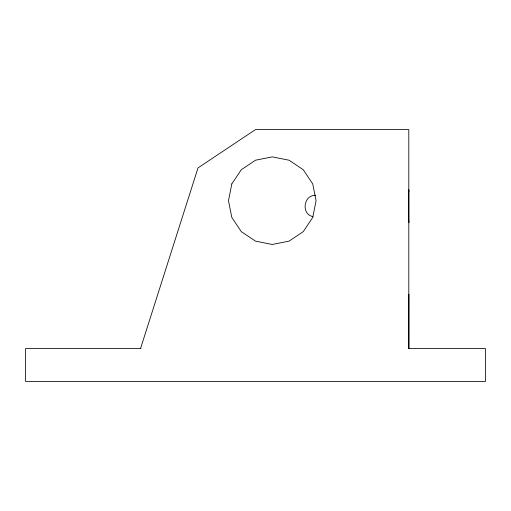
<?xml version="1.0" encoding="UTF-8"?>
<svg xmlns="http://www.w3.org/2000/svg" width="511" height="511" viewBox="0 0 511 511"><rect width="100%" height="100%" fill="white"/><g stroke="black" fill="none" stroke-linecap="round" stroke-linejoin="round"><path stroke-width="0.77" d="M408.826 220.452L408.819 222.649L408.813 189.798L408.813 192.002M408.896 348.572L408.934 294.304M140.525 348.572L198.013 167.902L255.5 129.577L408.8 129.577L408.8 348.572L485.45 348.572L485.45 381.423L25.55 381.423L25.55 348.572L140.94 348.572M315.728 195.272C303.477 194.774 300.902 214.237 312.93 216.619M231.809 183.915L228.481 200.676L231.809 217.437L241.307 231.649L255.519 241.141L272.28 244.475L289.041 241.141L303.247 231.649L312.745 217.437L316.079 200.676L312.745 183.915L303.247 169.703L289.041 160.211L272.28 156.877L255.519 160.211L241.307 169.703L231.809 183.915"/></g></svg>
